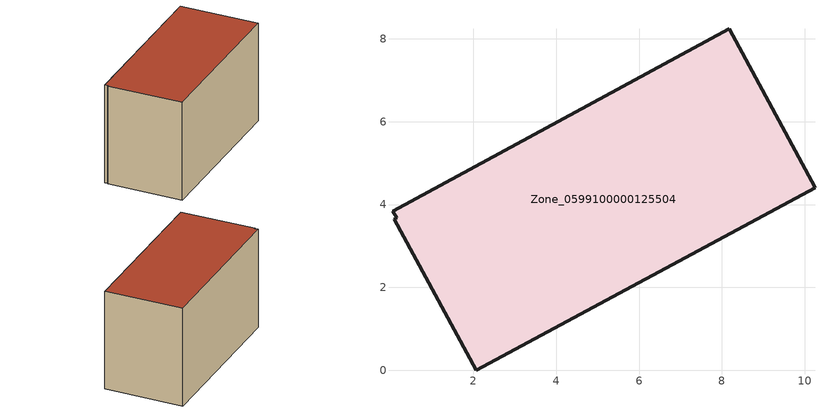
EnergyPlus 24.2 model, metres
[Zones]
Zone_0599100000125504
 floor ground (C_G): 0.05,3.85 8.17,8.25 10.24,4.41 2.07,0 0.09,3.65 0.15,3.68 z0
 wall outside (C_F): 10.24,4.41 8.17,8.25 0.05,3.85 0.15,3.68 0.09,3.65 2.07,0 10.24,4.41 z0:5.62
 roof outside (C_R): 8.17,8.25 0.05,3.85 0.15,3.68 0.09,3.65 2.07,0 10.24,4.41 z5.62
[BUILDING]
Pand.0599100000125504: North Axis=0; Terrain=City; Loads Convergence Tolerance Value=0.04; Temperature Convergence Tolerance Value=0.4; Solar Distribution=FullExterior; Maximum Number of Warmup Days=25; Minimum Number of Warmup Days=1
[Site:Location]
Rotterdam.The.Hague.AP_ZH_NLD Design_Conditions: Latitude=51.96; Longitude=4.45; Time Zone=1; Elevation=-4.5
[SITE:GROUNDTEMPERATURE:BUILDINGSURFACE]
18, 18, 18, 18, 18, 18, 18, 18, 18, 18, 18, 18
[MATERIAL] Thermal Absorptance=0.9; Solar Absorptance=0.7; Visible Absorptance=0.7
Name | Roughness | Thickness | Conductivity | Density | Specific Heat
G.TI.1946-1964 | MediumSmooth | 0.15 | 1 | 540 | 1210
F.TI.1946-1964 | Rough | 0.3 | 0.857143 | 1920 | 840
R.TI.1946-1964 | MediumRough | 0.2 | 0.277778 | 1500 | 1000
[CONSTRUCTION]
C_G: G.TI.1946-1964
C_F: F.TI.1946-1964
C_R: R.TI.1946-1964
[ZONE]
Zone_0599100000125504: Type=1; Multiplier=1; Ceiling Height=Autocalculate; Volume=Autocalculate; Floor Area=autocalculate; Part of Total Floor Area=Yes
[ZONEINFILTRATION:DESIGNFLOWRATE]
Infil_Zone_0599100000125504: Zone or ZoneList or Space or SpaceList=Zone_0599100000125504; Schedule=AlwaysOn; Design Flow Rate Calculation Method=Flow/Area; Flow Rate per Floor Area=0.003; Constant Term Coefficient=1; Temperature Term Coefficient=0; Velocity Term Coefficient=0; Velocity Squared Term Coefficient=0
[HVACTEMPLATE:ZONE:IDEALLOADSAIRSYSTEM]
Zone_0599100000125504: Maximum Heating Supply Air Temperature=50; Minimum Cooling Supply Air Temperature=13; Maximum Heating Supply Air Humidity Ratio=0.0156; Minimum Cooling Supply Air Humidity Ratio=0.0077; Heating Limit=NoLimit; Cooling Limit=NoLimit; Dehumidification Control Type=ConstantSensibleHeatRatio; Cooling Sensible Heat Ratio=0.7; Dehumidification Setpoint=60; Humidification Control Type=None; Humidification Setpoint=30; Outdoor Air Method=None; Outdoor Air Flow Rate per Person=0.00944; Outdoor Air Flow Rate per Zone Floor Area=0; Outdoor Air Flow Rate per Zone=0; Demand Controlled Ventilation Type=None; Outdoor Air Economizer Type=NoEconomizer; Heat Recovery Type=None; Sensible Heat Recovery Effectiveness=0.7; Latent Heat Recovery Effectiveness=0.65
[ZONECONTROL:THERMOSTAT]
ThermostatControl_Zone_0599100000125504: Zone or ZoneList=Zone_0599100000125504; Control Type Schedule=DualSetpointControlType; Control 1=Thermostat_Zone_0599100000125504; Temperature Difference Between Cutout And Setpoint=0
[THERMOSTATSETPOINT:DUALSETPOINT]
Thermostat_Zone_0599100000125504: Heating Setpoint Temperature Schedule=HeatingSetpoint_Zone_0599100000125504; Cooling Setpoint Temperature Schedule=CoolingSetpoint_Zone_0599100000125504
[SCHEDULE:COMPACT]
HeatingSetpoint_Zone_0599100000125504: Through: 12/31, For: AllDays, Until: 24:00, 21
CoolingSetpoint_Zone_0599100000125504: Through: 12/31, For: AllDays, Until: 24:00, 24
DualSetpointControlType: Through: 12/31, For: AllDays, Until: 24:00, 4
AlwaysOn: Through: 12/31, For: AllDays, Until: 24:00, 1
